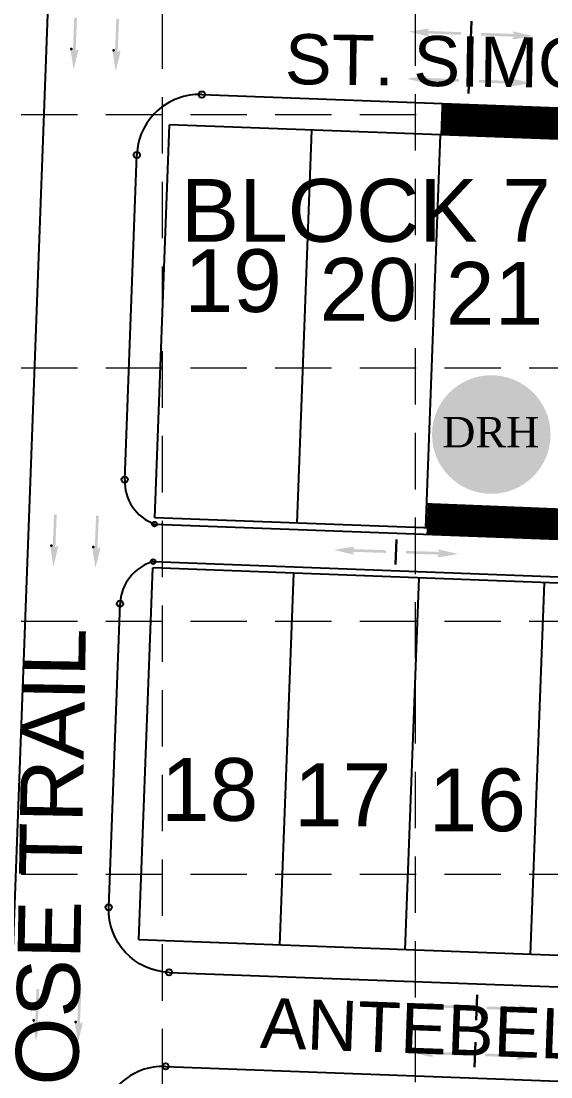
# Model space of a CAD drawing. Header units: feet. Extents: x 10084 to 13321, y 3329 to 8503.
# Drawn here: x 12707.3 to 12876.2, y 7707.9 to 8044.4 of the extents above; entities that cross this region are included whole.
import ezdxf
from ezdxf.enums import TextEntityAlignment as Align

# ---------------------------------------------------------------- set-up
doc = ezdxf.new("R2010")
doc.units = ezdxf.units.FT
doc.header["$LTSCALE"] = 40
doc.header["$MEASUREMENT"] = 0
for name, pattern in [('( Dashdot )', [1.001, 0.5, -0.25, 0.001, -0.25]), ('DASHED', [0.75, 0.5, -0.25]), ('HIDDEN', [0.375, 0.25, -0.125])]:
    doc.linetypes.add(name, pattern=pattern)
for name, color, linetype in [('BASE', 7, 'Continuous'), ('CURB', 4, 'Continuous'), ('EROSION BLANKETS', 84, 'Continuous'), ('flow arrow', 4, 'Continuous'), ('GRID', 254, 'DASHED'), ('LEGEND', 7, 'Continuous'), ('LOT', 7, 'Continuous'), ('NAME', 6, 'Continuous'), ('ROW', 3, '( Dashdot )')]:
    doc.layers.add(name, color=color, linetype=linetype)
doc.styles.add('DRHorton', font='dutcheb.ttf')
doc.styles.get("Standard").update_dxf_attribs({"font": 'ARIAL.TTF'})

# ---------------------------------------------------------------- blocks, each defined once
blk = doc.blocks.new('DRHorton')
h = blk.add_hatch(color=1)
h.paths.add_polyline_path([(78.69822540696084, 25.78470422915278, 1), (40.43404856909645, 25.78470422915278, 1)])
h.paths.add_polyline_path([(42.32948281545312, 17.90510793809595), (76.50029822822269, 17.90510793809595), (76.50029822822269, 34.86907338622756), (42.32948281545312, 34.86907338622756)], flags=24)
at = {"layer": 'BASE', "color": 176, "style": 'DRHorton'}
blk.add_text('DRH', height=9.814143575853077, dxfattribs=at).set_placement((59.39083912051757, 21.64263810623019), align=Align.CENTER)

msp = doc.modelspace()

# ---------------------------------------------------------------- hatches: boundary and pattern name
at = {"layer": 'flow arrow', "linetype": 'Continuous', "lineweight": 30}
h = msp.add_hatch(color=7, dxfattribs=at)
edge = h.paths.add_edge_path()
edge.add_line((12725.28398754478, 8035.486648675273), (12724.65477250511, 8034.963066093234))
edge.add_line((12724.65477250511, 8034.963066093235), (12725.07345231535, 8045.538975246107))
edge.add_line((12725.07345231535, 8045.538975246106), (12724.21390852887, 8045.568839709239))
edge.add_line((12724.21390852887, 8045.568839709239), (12723.79533685127, 8034.997130354876))
edge.add_line((12723.79533685127, 8034.997130354875), (12723.31711127899, 8035.552457427074))
edge.add_line((12723.31711127899, 8035.552457427074), (12723.31540725311, 8035.553481714976))
edge.add_ellipse((12723.24699657023, 8035.020766489707), major_axis=(0.02217018248873963, 0.5595609761097458), ratio=0.2857142857142859, start_angle=342.8173277777778, end_angle=484.7269333333335)
edge.add_line((12723.10296984964, 8034.707209708218), (12723.10327620571, 8034.708269907246))
edge.add_line((12723.10327620571, 8034.708269907246), (12724.0117, 8028.935699999998))
edge.add_line((12724.0117, 8028.935699999998), (12725.41739547325, 8034.612688703626))
edge.add_line((12725.41739547325, 8034.612688703626), (12725.41818863377, 8034.611390084183))
edge.add_ellipse((12725.30155015001, 8034.944094766198), major_axis=(0.02217018248873963, 0.5595609761097458), ratio=0.2857142857142856, start_angle=234.1684722222222, end_angle=374.4967194444445)
edge.add_line((12725.28299394588, 8035.487426066184), (12725.28398754478, 8035.486648675273))
edge.add_line((12725.28398754478, 8035.486648675273), (12725.28398754478, 8035.486648675273))
h = msp.add_hatch(color=7, dxfattribs=at)
edge = h.paths.add_edge_path()
edge.add_line((12738.69408754478, 8035.005048675273), (12738.06487250511, 8034.481466093235))
edge.add_line((12738.06487250511, 8034.481466093236), (12738.48355231535, 8045.057375246108))
edge.add_line((12738.48355231535, 8045.057375246107), (12737.62400852887, 8045.08723970924))
edge.add_line((12737.62400852887, 8045.08723970924), (12737.20543685127, 8034.515530354877))
edge.add_line((12737.20543685127, 8034.515530354876), (12736.72721127899, 8035.070857427075))
edge.add_line((12736.72721127899, 8035.070857427075), (12736.72550725311, 8035.071881714976))
edge.add_ellipse((12736.65709657023, 8034.539166489708), major_axis=(0.02217018248873963, 0.5595609761097458), ratio=0.2857142857142859, start_angle=342.8173277777778, end_angle=484.7269333333335)
edge.add_line((12736.51306984964, 8034.225609708219), (12736.5133762057, 8034.226669907247))
edge.add_line((12736.5133762057, 8034.226669907247), (12737.4218, 8028.454099999999))
edge.add_line((12737.4218, 8028.454099999999), (12738.82749547325, 8034.131088703627))
edge.add_line((12738.82749547325, 8034.131088703627), (12738.82828863377, 8034.129790084184))
edge.add_ellipse((12738.71165015001, 8034.462494766199), major_axis=(0.02217018248873963, 0.5595609761097458), ratio=0.2857142857142856, start_angle=234.1684722222222, end_angle=374.4967194444445)
edge.add_line((12738.69309394588, 8035.005826066184), (12738.69408754478, 8035.005048675273))
edge.add_line((12738.69408754478, 8035.005048675273), (12738.69408754478, 8035.005048675273))
h = msp.add_hatch(color=7, dxfattribs=at)
edge = h.paths.add_edge_path()
edge.add_line((12837.491, 8041.771899999999), (12836.9339, 8041.2912))
edge.add_line((12836.9339, 8041.2912), (12847.5109, 8040.906599999999))
edge.add_line((12847.5109, 8040.9066), (12847.4809, 8040.047099999999))
edge.add_line((12847.4809, 8040.047099999999), (12836.904, 8040.4317))
edge.add_line((12836.904, 8040.4317), (12837.4303, 8039.804799999999))
edge.add_line((12837.4303, 8039.804799999998), (12837.43193444621, 8039.803249118245))
edge.add_ellipse((12836.88866596014, 8039.782936966618), major_axis=(0.5596297048542147, -0.02036156783709203), ratio=0.2857142857142856, start_angle=-125.83152777777792, end_angle=14.496719444444523, ccw=False)
edge.add_line((12836.55633999249, 8039.665223792444), (12836.557, 8039.667299999999))
edge.add_line((12836.557, 8039.667299999999), (12830.8738, 8041.053899999999))
edge.add_line((12830.8738, 8041.053899999999), (12836.6457, 8041.981399999999))
edge.add_line((12836.6457, 8041.9814), (12836.6446761996, 8041.980740166858))
edge.add_ellipse((12836.95869683569, 8041.837727613403), major_axis=(0.5596297048542147, -0.02036156783709203), ratio=0.2857142857142858, start_angle=-17.182672222222322, end_angle=124.7269333333333, ccw=False)
edge.add_line((12837.49163037915, 8041.771039021555), (12837.491, 8041.771899999999))
edge.add_line((12837.491, 8041.771899999999), (12837.491, 8041.771899999999))
edge.add_line((12837.491, 8041.771899999999), (12837.491, 8041.771899999999))
h = msp.add_hatch(color=7, dxfattribs=at)
edge = h.paths.add_edge_path()
edge.add_line((12863.9629, 8040.8497), (12864.4852, 8040.331399999999))
edge.add_line((12864.4852, 8040.331399999999), (12853.9069, 8040.6838))
edge.add_line((12853.9069, 8040.6838), (12853.8771, 8039.824399999999))
edge.add_line((12853.8771, 8039.824399999999), (12864.4553, 8039.471899999999))
edge.add_line((12864.4553, 8039.4719), (12863.8863, 8038.8833))
edge.add_line((12863.8863, 8038.8833), (12863.88468358291, 8038.881831858836))
edge.add_ellipse((12864.42522202834, 8038.823767924565), major_axis=(-0.5596901166463263, 0.01862722009377814), ratio=0.2857142857142856, start_angle=345.5032805555555, end_angle=485.8315277777779)
edge.add_line((12864.74855197823, 8038.683216568636), (12864.7479, 8038.685100000001))
edge.add_line((12864.7479, 8038.6851), (12870.5136, 8039.672999999999))
edge.add_line((12870.5136, 8039.673), (12864.8206, 8041.0002))
edge.add_line((12864.8206, 8041.000199999999), (12864.82154516398, 8040.999267379942))
edge.add_ellipse((12864.49833469548, 8040.878451224625), major_axis=(-0.5596901166463263, 0.01862722009377814), ratio=0.2857142857142859, start_angle=235.2730666666667, end_angle=377.1826722222223)
edge.add_line((12863.96205256968, 8040.849006164231), (12863.9629, 8040.849700000001))
edge.add_line((12863.9629, 8040.8497), (12863.9629, 8040.8497))
edge.add_line((12863.9629, 8040.8497), (12863.9629, 8040.8497))
h = msp.add_hatch(color=7, dxfattribs=at)
edge = h.paths.add_edge_path()
edge.add_line((12836.8937, 8026.783899999999), (12836.3366, 8026.303199999999))
edge.add_line((12836.3366, 8026.303199999999), (12846.9136, 8025.918599999999))
edge.add_line((12846.9136, 8025.9186), (12846.8836, 8025.059099999999))
edge.add_line((12846.8836, 8025.059099999999), (12836.3067, 8025.4437))
edge.add_line((12836.3067, 8025.4437), (12836.833, 8024.816799999999))
edge.add_line((12836.833, 8024.816799999998), (12836.83463444621, 8024.815249118245))
edge.add_ellipse((12836.29136596015, 8024.794936966618), major_axis=(0.5596297048542147, -0.02036156783709203), ratio=0.2857142857142856, start_angle=-125.83152777777792, end_angle=14.496719444444523, ccw=False)
edge.add_line((12835.95903999249, 8024.677223792443), (12835.9597, 8024.679299999999))
edge.add_line((12835.9597, 8024.679299999999), (12830.2765, 8026.065899999999))
edge.add_line((12830.2765, 8026.065899999999), (12836.0484, 8026.993399999998))
edge.add_line((12836.0484, 8026.993399999999), (12836.0473761996, 8026.992740166857))
edge.add_ellipse((12836.36139683569, 8026.849727613403), major_axis=(0.5596297048542147, -0.02036156783709203), ratio=0.2857142857142858, start_angle=-17.182672222222322, end_angle=124.7269333333333, ccw=False)
edge.add_line((12836.89433037915, 8026.783039021555), (12836.8937, 8026.783899999999))
edge.add_line((12836.8937, 8026.783899999999), (12836.8937, 8026.783899999999))
edge.add_line((12836.8937, 8026.783899999999), (12836.8937, 8026.783899999999))
h = msp.add_hatch(color=7, dxfattribs=at)
edge = h.paths.add_edge_path()
edge.add_line((12863.3656, 8025.861699999999), (12863.8879, 8025.343399999999))
edge.add_line((12863.8879, 8025.343399999999), (12853.3096, 8025.6958))
edge.add_line((12853.3096, 8025.6958), (12853.2798, 8024.836399999998))
edge.add_line((12853.2798, 8024.836399999998), (12863.858, 8024.483899999998))
edge.add_line((12863.858, 8024.483899999999), (12863.289, 8023.895299999999))
edge.add_line((12863.289, 8023.895299999999), (12863.28738358291, 8023.893831858835))
edge.add_ellipse((12863.82792202834, 8023.835767924565), major_axis=(-0.5596901166463263, 0.01862722009377814), ratio=0.2857142857142856, start_angle=345.5032805555555, end_angle=485.8315277777779)
edge.add_line((12864.15125197823, 8023.695216568636), (12864.1506, 8023.6971))
edge.add_line((12864.1506, 8023.697099999999), (12869.9163, 8024.684999999999))
edge.add_line((12869.9163, 8024.684999999999), (12864.2233, 8026.0122))
edge.add_line((12864.2233, 8026.012199999999), (12864.22424516398, 8026.011267379941))
edge.add_ellipse((12863.90103469548, 8025.890451224624), major_axis=(-0.5596901166463263, 0.01862722009377814), ratio=0.2857142857142859, start_angle=235.2730666666667, end_angle=377.1826722222223)
edge.add_line((12863.36475256969, 8025.861006164231), (12863.3656, 8025.8617))
edge.add_line((12863.3656, 8025.861699999999), (12863.3656, 8025.861699999999))
edge.add_line((12863.3656, 8025.861699999999), (12863.3656, 8025.861699999999))
h = msp.add_hatch(color=7, dxfattribs=at)
edge = h.paths.add_edge_path()
edge.add_line((12718.82718754478, 7877.171948675273), (12718.19797250511, 7876.648366093234))
edge.add_line((12718.19797250511, 7876.648366093235), (12718.61665231535, 7887.224275246107))
edge.add_line((12718.61665231535, 7887.224275246106), (12717.75710852887, 7887.254139709239))
edge.add_line((12717.75710852887, 7887.254139709239), (12717.33853685127, 7876.682430354876))
edge.add_line((12717.33853685127, 7876.682430354876), (12716.86031127899, 7877.237757427074))
edge.add_line((12716.86031127899, 7877.237757427074), (12716.85860725311, 7877.238781714976))
edge.add_ellipse((12716.79019657023, 7876.706066489707), major_axis=(0.02217018248873963, 0.5595609761097458), ratio=0.2857142857142859, start_angle=342.8173277777778, end_angle=484.7269333333335)
edge.add_line((12716.64616984964, 7876.392509708218), (12716.64647620571, 7876.393569907246))
edge.add_line((12716.64647620571, 7876.393569907246), (12717.5549, 7870.620999999998))
edge.add_line((12717.5549, 7870.620999999998), (12718.96059547325, 7876.297988703626))
edge.add_line((12718.96059547325, 7876.297988703626), (12718.96138863377, 7876.296690084183))
edge.add_ellipse((12718.84475015001, 7876.629394766198), major_axis=(0.02217018248873963, 0.5595609761097458), ratio=0.2857142857142856, start_angle=234.1684722222222, end_angle=374.4967194444445)
edge.add_line((12718.82619394588, 7877.172726066184), (12718.82718754478, 7877.171948675273))
edge.add_line((12718.82718754478, 7877.171948675273), (12718.82718754478, 7877.171948675273))
h = msp.add_hatch(color=7, dxfattribs=at)
edge = h.paths.add_edge_path()
edge.add_line((12732.23728754478, 7876.690348675273), (12731.60807250511, 7876.166766093234))
edge.add_line((12731.60807250511, 7876.166766093235), (12732.02675231535, 7886.742675246107))
edge.add_line((12732.02675231535, 7886.742675246106), (12731.16720852887, 7886.772539709239))
edge.add_line((12731.16720852887, 7886.772539709239), (12730.74863685127, 7876.200830354876))
edge.add_line((12730.74863685127, 7876.200830354876), (12730.27041127899, 7876.756157427074))
edge.add_line((12730.27041127899, 7876.756157427074), (12730.26870725311, 7876.757181714976))
edge.add_ellipse((12730.20029657023, 7876.224466489707), major_axis=(0.02217018248873963, 0.5595609761097458), ratio=0.2857142857142859, start_angle=342.8173277777778, end_angle=484.7269333333335)
edge.add_line((12730.05626984964, 7875.910909708218), (12730.0565762057, 7875.911969907246))
edge.add_line((12730.0565762057, 7875.911969907246), (12730.965, 7870.139399999998))
edge.add_line((12730.965, 7870.139399999998), (12732.37069547325, 7875.816388703626))
edge.add_line((12732.37069547325, 7875.816388703626), (12732.37148863377, 7875.815090084183))
edge.add_ellipse((12732.25485015001, 7876.147794766198), major_axis=(0.02217018248873963, 0.5595609761097458), ratio=0.2857142857142856, start_angle=234.1684722222222, end_angle=374.4967194444445)
edge.add_line((12732.23629394588, 7876.691126066184), (12732.23728754478, 7876.690348675273))
edge.add_line((12732.23728754478, 7876.690348675273), (12732.23728754478, 7876.690348675273))
h = msp.add_hatch(color=7, dxfattribs=at)
edge = h.paths.add_edge_path()
edge.add_line((12813.61871379303, 7876.608563511971), (12813.06285065993, 7876.126404308515))
edge.add_line((12813.06285065993, 7876.126404308515), (12823.64075129378, 7875.768257420794))
edge.add_line((12823.64075129378, 7875.768257420794), (12823.61292123849, 7874.908807517432))
edge.add_line((12823.61292123849, 7874.908807517431), (12813.03512060143, 7875.266955204601))
edge.add_line((12813.03512060143, 7875.266955204601), (12813.56293877232, 7874.641354865313))
edge.add_line((12813.56293877232, 7874.641354865313), (12813.56464313647, 7874.639728564903))
edge.add_ellipse((12813.02142711325, 7874.618059440814), major_axis=(0.5596787894444678, -0.01896359734922625), ratio=0.2857142857142856, start_angle=-125.83152777777792, end_angle=14.496719444444523, ccw=False)
edge.add_line((12812.68939623789, 7874.499516519308), (12812.69002761414, 7874.501671961402))
edge.add_line((12812.69002761414, 7874.501671961402), (12807.00337475927, 7875.874054058399))
edge.add_line((12807.00337475927, 7875.874054058399), (12812.77292840201, 7876.816008537462))
edge.add_line((12812.77292840201, 7876.816008537462), (12812.77194820267, 7876.81524619824))
edge.add_ellipse((12813.08632507454, 7876.673018494812), major_axis=(0.5596787894444678, -0.01896359734922625), ratio=0.2857142857142858, start_angle=-17.182672222222322, end_angle=124.7269333333333, ccw=False)
edge.add_line((12813.61942350818, 7876.607661335875), (12813.61871379303, 7876.608563511971))
edge.add_line((12813.61871379303, 7876.608563511971), (12813.61871379303, 7876.608563511971))
edge.add_line((12813.61871379303, 7876.608563511971), (12813.61871379303, 7876.608563511971))
h = msp.add_hatch(color=7, dxfattribs=at)
edge = h.paths.add_edge_path()
edge.add_line((12840.09290224195, 7875.752482877595), (12840.61645152465, 7875.235551877533))
edge.add_line((12840.61645152465, 7875.235551877533), (12830.03730836019, 7875.56148780434))
edge.add_line((12830.03730836019, 7875.561487804341), (12830.00967909794, 7874.701939503071))
edge.add_line((12830.00967909794, 7874.70193950307), (12840.58872306505, 7874.375902780019))
edge.add_line((12840.58872306505, 7874.375902780019), (12840.02112133786, 7873.785946294081))
edge.add_line((12840.02112133786, 7873.785946294081), (12840.01960990772, 7873.784390946686))
edge.add_ellipse((12840.56029167556, 7873.727677414316), major_axis=(-0.5597348687964696, 0.01722910420909528), ratio=0.2857142857142855, start_angle=345.5032805555555, end_angle=485.8315277777779)
edge.add_line((12840.88397168382, 7873.587934154448), (12840.88331586338, 7873.589932815334))
edge.add_line((12840.88331586338, 7873.589932815334), (12846.64648762948, 7874.592138196839))
edge.add_line((12846.64648762948, 7874.592138196839), (12840.95020916898, 7875.905141448135))
edge.add_line((12840.95020916898, 7875.905141448135), (12840.95117934096, 7875.904159943066))
edge.add_ellipse((12840.62827168679, 7875.782536819981), major_axis=(-0.5597348687964696, 0.01722910420909528), ratio=0.2857142857142858, start_angle=235.2730666666667, end_angle=377.1826722222223)
edge.add_line((12840.09206481486, 7875.751752267436), (12840.09290224195, 7875.752482877595))
edge.add_line((12840.09290224195, 7875.752482877595), (12840.09290224195, 7875.752482877595))
edge.add_line((12840.09290224195, 7875.752482877595), (12840.09290224195, 7875.752482877595))
h = msp.add_hatch(color=7, dxfattribs=at)
edge = h.paths.add_edge_path()
edge.add_line((12713.24598754478, 7725.864348675273), (12712.61677250511, 7725.340766093234))
edge.add_line((12712.61677250511, 7725.340766093235), (12713.03545231535, 7735.916675246107))
edge.add_line((12713.03545231535, 7735.916675246106), (12712.17590852887, 7735.946539709239))
edge.add_line((12712.17590852887, 7735.946539709239), (12711.75733685127, 7725.374830354876))
edge.add_line((12711.75733685127, 7725.374830354875), (12711.27911127899, 7725.930157427074))
edge.add_line((12711.27911127899, 7725.930157427074), (12711.27740725311, 7725.931181714976))
edge.add_ellipse((12711.20899657023, 7725.398466489707), major_axis=(0.02217018248873963, 0.5595609761097458), ratio=0.2857142857142859, start_angle=342.8173277777778, end_angle=484.7269333333335)
edge.add_line((12711.06496984964, 7725.084909708218), (12711.06527620571, 7725.085969907246))
edge.add_line((12711.06527620571, 7725.085969907246), (12711.9737, 7719.313399999998))
edge.add_line((12711.9737, 7719.313399999998), (12713.37939547325, 7724.990388703626))
edge.add_line((12713.37939547325, 7724.990388703626), (12713.38018863377, 7724.989090084183))
edge.add_ellipse((12713.26355015001, 7725.321794766198), major_axis=(0.02217018248873963, 0.5595609761097458), ratio=0.2857142857142856, start_angle=234.1684722222222, end_angle=374.4967194444445)
edge.add_line((12713.24499394588, 7725.865126066184), (12713.24598754478, 7725.864348675273))
edge.add_line((12713.24598754478, 7725.864348675273), (12713.24598754478, 7725.864348675273))
h = msp.add_hatch(color=7, dxfattribs=at)
edge = h.paths.add_edge_path()
edge.add_line((12726.65608754478, 7725.382748675273), (12726.02687250511, 7724.859166093234))
edge.add_line((12726.02687250511, 7724.859166093235), (12726.44555231535, 7735.435075246107))
edge.add_line((12726.44555231535, 7735.435075246106), (12725.58600852888, 7735.464939709239))
edge.add_line((12725.58600852888, 7735.464939709239), (12725.16743685127, 7724.893230354876))
edge.add_line((12725.16743685127, 7724.893230354875), (12724.68921127899, 7725.448557427074))
edge.add_line((12724.68921127899, 7725.448557427074), (12724.68750725311, 7725.449581714975))
edge.add_ellipse((12724.61909657024, 7724.916866489707), major_axis=(0.02217018248873963, 0.5595609761097458), ratio=0.2857142857142859, start_angle=342.8173277777778, end_angle=484.7269333333335)
edge.add_line((12724.47506984964, 7724.603309708218), (12724.47537620571, 7724.604369907246))
edge.add_line((12724.47537620571, 7724.604369907246), (12725.3838, 7718.831799999998))
edge.add_line((12725.3838, 7718.831799999998), (12726.78949547325, 7724.508788703626))
edge.add_line((12726.78949547325, 7724.508788703626), (12726.79028863377, 7724.507490084183))
edge.add_ellipse((12726.67365015001, 7724.840194766198), major_axis=(0.02217018248873963, 0.5595609761097458), ratio=0.2857142857142856, start_angle=234.1684722222222, end_angle=374.4967194444445)
edge.add_line((12726.65509394588, 7725.383526066184), (12726.65608754478, 7725.382748675273))
edge.add_line((12726.65608754478, 7725.382748675273), (12726.65608754478, 7725.382748675273))
h = msp.add_hatch(color=7, dxfattribs=at)
edge = h.paths.add_edge_path()
edge.add_line((12839.35301379303, 7731.379063511971), (12838.79715065993, 7730.896904308515))
edge.add_line((12838.79715065993, 7730.896904308515), (12849.37505129378, 7730.538757420794))
edge.add_line((12849.37505129378, 7730.538757420794), (12849.34722123849, 7729.679307517433))
edge.add_line((12849.34722123849, 7729.679307517432), (12838.76942060143, 7730.037455204601))
edge.add_line((12838.76942060143, 7730.037455204601), (12839.29723877232, 7729.411854865313))
edge.add_line((12839.29723877232, 7729.411854865313), (12839.29894313647, 7729.410228564903))
edge.add_ellipse((12838.75572711325, 7729.388559440815), major_axis=(0.5596787894444678, -0.01896359734922625), ratio=0.2857142857142856, start_angle=-125.83152777777792, end_angle=14.496719444444523, ccw=False)
edge.add_line((12838.42369623789, 7729.270016519308), (12838.42432761414, 7729.272171961403))
edge.add_line((12838.42432761414, 7729.272171961403), (12832.73767475927, 7730.644554058399))
edge.add_line((12832.73767475927, 7730.644554058399), (12838.50722840201, 7731.586508537463))
edge.add_line((12838.50722840201, 7731.586508537463), (12838.50624820267, 7731.58574619824))
edge.add_ellipse((12838.82062507454, 7731.443518494812), major_axis=(0.5596787894444678, -0.01896359734922625), ratio=0.2857142857142858, start_angle=-17.182672222222322, end_angle=124.7269333333333, ccw=False)
edge.add_line((12839.35372350818, 7731.378161335875), (12839.35301379303, 7731.379063511971))
edge.add_line((12839.35301379303, 7731.379063511971), (12839.35301379303, 7731.379063511971))
edge.add_line((12839.35301379303, 7731.379063511971), (12839.35301379303, 7731.379063511971))
h = msp.add_hatch(color=7, dxfattribs=at)
edge = h.paths.add_edge_path()
edge.add_line((12865.82720224195, 7730.522982877595), (12866.35075152465, 7730.006051877534))
edge.add_line((12866.35075152465, 7730.006051877534), (12855.77160836019, 7730.33198780434))
edge.add_line((12855.77160836019, 7730.331987804341), (12855.74397909794, 7729.472439503072))
edge.add_line((12855.74397909794, 7729.472439503071), (12866.32302306505, 7729.146402780019))
edge.add_line((12866.32302306505, 7729.146402780019), (12865.75542133786, 7728.556446294081))
edge.add_line((12865.75542133786, 7728.556446294081), (12865.75390990772, 7728.554890946686))
edge.add_ellipse((12866.29459167556, 7728.498177414316), major_axis=(-0.5597348687964696, 0.01722910420909528), ratio=0.2857142857142855, start_angle=345.5032805555555, end_angle=485.8315277777779)
edge.add_line((12866.61827168382, 7728.358434154448), (12866.61761586338, 7728.360432815334))
edge.add_line((12866.61761586338, 7728.360432815334), (12872.38078762948, 7729.36263819684))
edge.add_line((12872.38078762948, 7729.36263819684), (12866.68450916898, 7730.675641448135))
edge.add_line((12866.68450916898, 7730.675641448135), (12866.68547934096, 7730.674659943066))
edge.add_ellipse((12866.36257168679, 7730.553036819982), major_axis=(-0.5597348687964696, 0.01722910420909528), ratio=0.2857142857142858, start_angle=235.2730666666667, end_angle=377.1826722222223)
edge.add_line((12865.82636481486, 7730.522252267437), (12865.82720224195, 7730.522982877595))
edge.add_line((12865.82720224195, 7730.522982877595), (12865.82720224195, 7730.522982877595))
edge.add_line((12865.82720224195, 7730.522982877595), (12865.82720224195, 7730.522982877595))
h = msp.add_hatch(color=7, dxfattribs=at)
edge = h.paths.add_edge_path()
edge.add_line((12838.79321379303, 7716.389663511971), (12838.23735065993, 7715.907504308515))
edge.add_line((12838.23735065993, 7715.907504308515), (12848.81525129378, 7715.549357420794))
edge.add_line((12848.81525129378, 7715.549357420794), (12848.78742123849, 7714.689907517432))
edge.add_line((12848.78742123849, 7714.689907517431), (12838.20962060143, 7715.048055204601))
edge.add_line((12838.20962060143, 7715.048055204601), (12838.73743877232, 7714.422454865313))
edge.add_line((12838.73743877232, 7714.422454865313), (12838.73914313647, 7714.420828564903))
edge.add_ellipse((12838.19592711325, 7714.399159440814), major_axis=(0.5596787894444678, -0.01896359734922625), ratio=0.2857142857142856, start_angle=-125.83152777777792, end_angle=14.496719444444523, ccw=False)
edge.add_line((12837.8638962379, 7714.280616519308), (12837.86452761414, 7714.282771961402))
edge.add_line((12837.86452761414, 7714.282771961402), (12832.17787475927, 7715.655154058399))
edge.add_line((12832.17787475927, 7715.655154058399), (12837.94742840201, 7716.597108537462))
edge.add_line((12837.94742840201, 7716.597108537462), (12837.94644820267, 7716.59634619824))
edge.add_ellipse((12838.26082507454, 7716.454118494812), major_axis=(0.5596787894444678, -0.01896359734922625), ratio=0.2857142857142858, start_angle=-17.182672222222322, end_angle=124.7269333333333, ccw=False)
edge.add_line((12838.79392350818, 7716.388761335875), (12838.79321379303, 7716.389663511971))
edge.add_line((12838.79321379303, 7716.389663511971), (12838.79321379303, 7716.389663511971))
edge.add_line((12838.79321379303, 7716.389663511971), (12838.79321379303, 7716.389663511971))
h = msp.add_hatch(color=7, dxfattribs=at)
edge = h.paths.add_edge_path()
edge.add_line((12865.26740224195, 7715.533582877595), (12865.79095152465, 7715.016651877533))
edge.add_line((12865.79095152465, 7715.016651877533), (12855.21180836019, 7715.34258780434))
edge.add_line((12855.21180836019, 7715.342587804341), (12855.18417909795, 7714.483039503071))
edge.add_line((12855.18417909795, 7714.48303950307), (12865.76322306505, 7714.157002780019))
edge.add_line((12865.76322306505, 7714.157002780019), (12865.19562133786, 7713.567046294081))
edge.add_line((12865.19562133786, 7713.567046294081), (12865.19410990772, 7713.565490946686))
edge.add_ellipse((12865.73479167556, 7713.508777414316), major_axis=(-0.5597348687964696, 0.01722910420909528), ratio=0.2857142857142855, start_angle=345.5032805555555, end_angle=485.8315277777779)
edge.add_line((12866.05847168382, 7713.369034154448), (12866.05781586338, 7713.371032815334))
edge.add_line((12866.05781586338, 7713.371032815334), (12871.82098762948, 7714.373238196839))
edge.add_line((12871.82098762948, 7714.373238196839), (12866.12470916898, 7715.686241448135))
edge.add_line((12866.12470916898, 7715.686241448135), (12866.12567934096, 7715.685259943066))
edge.add_ellipse((12865.80277168679, 7715.563636819981), major_axis=(-0.5597348687964696, 0.01722910420909528), ratio=0.2857142857142858, start_angle=235.2730666666667, end_angle=377.1826722222223)
edge.add_line((12865.26656481486, 7715.532852267436), (12865.26740224195, 7715.533582877595))
edge.add_line((12865.26740224195, 7715.533582877595), (12865.26740224195, 7715.533582877595))
edge.add_line((12865.26740224195, 7715.533582877595), (12865.26740224195, 7715.533582877595))

# ---------------------------------------------------------------- linework, layer by layer
at = {"layer": 'CURB', "color": 7}
for p, q in [((12693.7327, 7455.109), (12718.6778, 8123.0194)), ((12764.903068334, 8021.019520996735), (12938.90992793054, 8014.520689733574)), ((12740.3046, 7898.2664), (12744.1706, 8001.7799)), ((12749.7832, 7884.1187), (12975.126, 7875.702600000001)), ((12749.33534881741, 7872.127143781855), (12920.71585982849, 7865.726369673757)), ((12735.2134, 7761.947), (12738.8274, 7858.712100000001)), ((12754.45297352824, 7741.214515921507), (12937.15416839808, 7734.390961876278)), ((12753.3332962859, 7711.235518805505), (12928.17190425428, 7704.705617941831))]:
    msp.add_line(p, q, dxfattribs=at)
for centre, radius in [((12764.903068334, 8021.019520996735), 1), ((12744.1706, 8001.7799), 1), ((12740.30460220471, 7898.266367148066), 1), ((12749.7832, 7884.1187), 0.75), ((12749.33522308044, 7872.127148477921), 0.75), ((12738.8273911979, 7858.712107071816), 1), ((12735.2134, 7761.947), 1), ((12754.45297352824, 7741.214515921507), 1), ((12753.3332962859, 7711.235518805505), 1)]:
    msp.add_circle(centre, radius, dxfattribs=at)
for centre, radius, start, end in [((12764.15662610004, 8001.033455252405), 20, 87.86110277777777, 177.8611138888889), ((12754.7945, 7897.725200000001), 14.5, 177.8611174892253, 249.7811385620866), ((12753.3178, 7858.1848), 14.5, 105.9417818494556, 177.91592186541), ((12752.58685344256, 7691.249453083095), 20, 87.86110277777777, 177.8611138888889)]:
    msp.add_arc(centre, radius, start, end, dxfattribs=at)
at = {"layer": 'CURB', "color": 7, "extrusion": (0, 0, -1)}
msp.add_arc((-12755.19941637283, 7761.200581644552), 20, 272.1388972222222, 2.138880555555545, dxfattribs=at)
at = {"layer": 'EROSION BLANKETS', "linetype": 'Continuous', "lineweight": 40, "const_width": 10}
for points in [[(13027.28823877514, 8002.632498731185), (13018.82764238343, 7992.198130633219), (13008.82877001735, 7986.486690085824), (13000.47807452157, 7983.960474144401), (12991.79772121381, 7982.642444769815), (12984.21617492417, 7983.411296242114), (12975.75557853246, 7985.388334281249), (12967.18512612063, 7989.232579597258), (12960.8122204313, 7994.285011480105), (12954.4181782283, 8000.467924484804), (12948.70454328708, 8006.399038602211), (12943.65017909399, 8008.705580973622), (12938.37603554694, 8009.803936778198), (12841.13223148658, 8013.289455407331)], [(12979.62910269896, 7870.186946517536), (12979.82218093692, 7880.030640006043), (12836.70859701678, 7885.836228089943)]]:
    msp.add_lwpolyline(points, dxfattribs=at)
at = {"layer": 'flow arrow', "color": 7, "linetype": 'Continuous', "lineweight": 30}
for p, q in [((12850.5348, 8036.370500000001), (12850.8533, 8044.364500000001)), ((12849.9375, 8021.382500000001), (12850.256, 8029.376500000001)), ((12826.67605083791, 7871.239778519851), (12826.97454677015, 7879.234519871656)), ((12852.41035083791, 7726.010278519851), (12852.70884677015, 7734.005019871656)), ((12851.85055083791, 7711.020878519851), (12852.14904677015, 7719.015619871656))]:
    msp.add_line(p, q, dxfattribs=at)
for p in [(12723.31711127902, 8035.55245742709), (12736.72721127902, 8035.070857427091), (12716.86031127902, 7877.23775742709), (12730.27041127902, 7876.75615742709), (12711.27911127902, 7725.93015742709), (12724.68921127902, 7725.44855742709)]:
    msp.add_point(p, dxfattribs=at)
at = {"layer": 'GRID', "color": 252, "linetype": 'HIDDEN', "lineweight": 0, "ltscale": 1.8}
for p, q in [((12752.48488635932, 3736.190649479406), (12752.3064619557, 8419.972418493564)), ((12833.26712628565, 3737.178583056817), (12833.01625639823, 8419.972418493564)), ((10169.23657344577, 8014.613848379719), (13236.20876226296, 8014.613848379719)), ((10169.23657344577, 7933.904053936971), (13236.20876226296, 7933.904053936971)), ((10169.23657344577, 7853.194259494661), (13236.20876226296, 7853.194259494661)), ((10169.23657344577, 7772.484465051914), (13236.20876226296, 7772.484465051914))]:
    msp.add_line(p, q, dxfattribs=at)
at = {"layer": 'LOT', "color": 7}
for p, q in [((12795.32613000885, 7884.419145454269), (12800.00517536241, 8009.701485341961)), ((12836.29756498611, 7882.888944129765), (12840.97661033662, 8008.171284017458)), ((12789.80180800195, 7749.901290395825), (12794.2293266274, 7868.448953770562)), ((12829.77393968322, 7748.408411053804), (12834.20145831172, 7866.956074431592)), ((12869.74607136754, 7746.915531714836), (12874.17358999298, 7865.463195089572))]:
    msp.add_line(p, q, dxfattribs=at)
at = {"layer": 'ROW', "color": 7, "linetype": 'Continuous'}
for p, q in [((12749.8578, 7886.117300000002), (12754.5369, 8011.399600000001)), ((12936.1541, 8004.6166), (12754.5369, 8011.399600000001)), ((12977.1993, 7877.6265), (12749.8578, 7886.117300000002)), ((12744.8332, 7751.5808), (12749.2607, 7870.128400000001)), ((12920.6412, 7863.7277), (12749.2607, 7870.128400000001)), ((12935.4432, 7744.461899999999), (12744.8332, 7751.5808))]:
    msp.add_line(p, q, dxfattribs=at)

# ---------------------------------------------------------------- block references
at = {"layer": 'LEGEND', "xscale": 0.9878399999938665, "yscale": 0.9878399999943213, "zscale": 0.9878399999942583}
msp.add_blockref('DRHorton', (12798.35381847293, 7887.181273324319), dxfattribs=at)

# ---------------------------------------------------------------- texts
at = {"layer": 'NAME', "color": 7}
for s, height, rotation, p in [('ST. SIMONS STREET', 16, 359.2125527777837, (12791.42308018776, 8032.360288812719)), ('CHEROKEE ROSE TRAIL', 20, 89.01814722222223, (12712.26110331721, 7520.425277524544)), ('ANTEBELLUM COURT', 16, 357.9203805555576, (12783.57006269886, 7725.178520916361))]:
    msp.add_text(s, height=height, rotation=rotation, dxfattribs=at).set_placement(p, align=Align.MIDDLE_LEFT)
for s, p in [('BLOCK 7', (12758.15512948017, 7984.099409772673)), ('19', (12759.33354682575, 7961.694504521628)), ('20', (12802.42694682575, 7958.908404521628)), ('21', (12842.69864682575, 7957.655704521628)), ('18', (12751.82286070235, 7799.516617274569)), ('17', (12794.25076070235, 7797.80221727457)), ('16', (12837.19076070235, 7796.196917274569))]:
    msp.add_text(s, height=20, dxfattribs=at).set_placement(p, align=Align.MIDDLE_LEFT)

doc.saveas('drawing.dxf')
